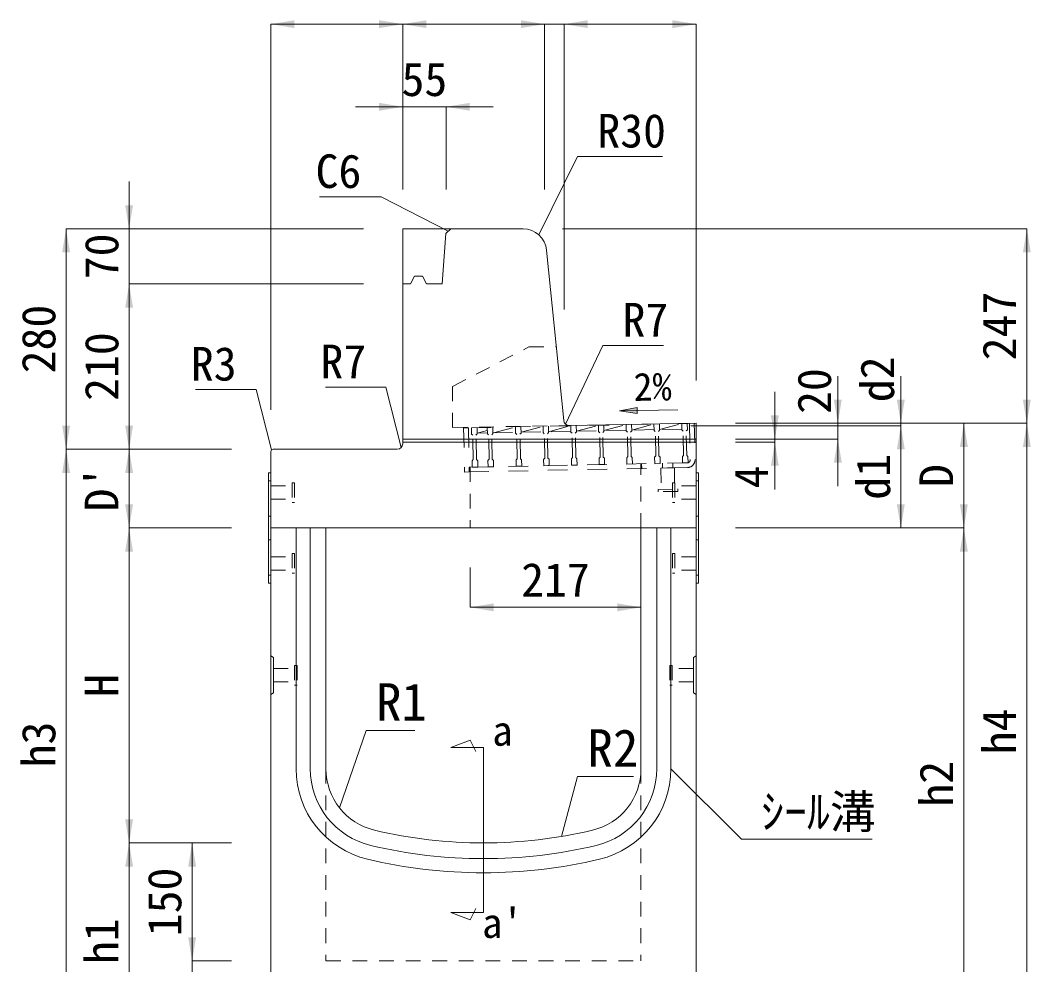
# Model space of a CAD drawing. Units: millimetres at full size. Extents: x 50430 to 101606, y 69050 to 91573.
# Drawn here: x 93314 to 94597, y 86642 to 87842 of the extents above; entities that cross this region are included whole.
import ezdxf
from ezdxf.enums import TextEntityAlignment as Align

# ---------------------------------------------------------------- set-up
doc = ezdxf.new("R2010")
doc.units = ezdxf.units.MM
doc.header["$LTSCALE"] = 50
for name, pattern in [('USER1', [0.675, 0.375, -0.3]), ('USER3', [1, 0.5, -0.5]), ('USER4', [0.675, 0.375, -0.3])]:
    doc.linetypes.add(name, pattern=pattern)
for name, color, linetype, lineweight in [('インサート', 3, 'USER1', 9), ('グレーチング', 7, 'USER1', 5), ('ジョイントプレート', 3, 'Continuous', 9), ('寸法線', 7, 'Continuous', 13), ('引出線', 4, 'Continuous', 13), ('本体', 2, 'Continuous', 9), ('補助線', 8, 'Continuous', 9), ('ｲﾝｻｰﾄ', 3, 'Continuous', 9)]:
    doc.layers.add(name, color=color, linetype=linetype, lineweight=lineweight)
doc.styles.add('ＭＳ ゴシック', font='')
doc.styles.get('ＭＳ ゴシック').set_extended_font_data('MS Gothic')

# ---------------------------------------------------------------- blocks, each defined once
blk = doc.blocks.new('filled_arrow')
at = {"color": 0, "linetype": 'Continuous', "lineweight": -2}
blk.add_solid([(7.5, 1.25), (0, 0), (7.5, -1.25)], dxfattribs=at)

msp = doc.modelspace()

# ---------------------------------------------------------------- hatches: boundary and pattern name
at = {"layer": '寸法線'}
msp.add_hatch(color=256, dxfattribs=at).paths.add_polyline_path([(94097.25, 87349.64), (94097.38, 87342.14), (94074.82, 87345.5)])

# ---------------------------------------------------------------- linework, layer by layer
at = {"layer": 'インサート', "linetype": 'USER4'}
for p, q in [((94127.4, 87272.62), (94144.39, 87272.96)), ((94127.4, 87272.62), (94127.94, 87245.62)), ((94144.39, 87272.96), (94144.93, 87245.96)), ((94123.94, 87245.54), (94148.93, 87246.04)), ((94124, 87242.54), (94123.94, 87245.54)), ((94148.99, 87243.04), (94124, 87242.54)), ((94148.93, 87246.04), (94148.99, 87243.04))]:
    msp.add_line(p, q, dxfattribs=at)
at = {"layer": 'インサート'}
for p, q in [((93632.03, 87250.02), (93632.03, 87233.01)), ((93632.03, 87250.02), (93659.03, 87250.02)), ((93659.03, 87254.01), (93659.03, 87229.02)), ((93659.03, 87254.01), (93662.03, 87254.01)), ((93662.03, 87254.01), (93662.03, 87229.02)), ((94145.03, 87254.01), (94142.03, 87254.01)), ((94142.03, 87254.01), (94142.03, 87229.02)), ((94145.03, 87254.01), (94145.03, 87229.02)), ((94172.03, 87250.02), (94145.03, 87250.02)), ((94172.03, 87250.02), (94172.03, 87233.01)), ((93632.03, 87233.01), (93659.03, 87233.01)), ((93659.03, 87229.02), (93662.03, 87229.02)), ((94145.03, 87229.02), (94142.03, 87229.02)), ((94172.03, 87233.01), (94145.03, 87233.01)), ((93632.03, 87160.02), (93632.03, 87143.02)), ((93632.03, 87160.02), (93659.03, 87160.02)), ((93632.03, 87160.01), (93632.03, 87143.01)), ((93659.03, 87164.02), (93659.03, 87139.02)), ((93659.03, 87164.02), (93662.03, 87164.02)), ((93662.03, 87164.02), (93662.03, 87139.02)), ((94142.03, 87164.02), (94142.03, 87139.02)), ((94145.03, 87164.02), (94142.03, 87164.02)), ((94145.03, 87164.02), (94145.03, 87139.02)), ((94172.03, 87160.02), (94145.03, 87160.02)), ((94172.03, 87160.02), (94172.03, 87143.02)), ((94172.03, 87160.01), (94172.03, 87143.01)), ((93632.03, 87143.02), (93659.03, 87143.02)), ((93659.03, 87139.02), (93662.03, 87139.02)), ((94145.03, 87139.02), (94142.03, 87139.02)), ((94172.03, 87143.02), (94145.03, 87143.02)), ((93662.23, 87022.02), (93662.23, 86997.02)), ((93662.23, 87022.02), (93665.23, 87022.02)), ((93665.23, 87022.02), (93665.23, 86997.02)), ((94138.83, 87022.02), (94138.83, 86997.02)), ((94141.83, 87022.02), (94138.83, 87022.02)), ((94141.83, 87022.02), (94141.83, 86997.02)), ((93635.23, 87018.02), (93635.23, 87001.02)), ((93635.23, 87018.02), (93662.23, 87018.02)), ((94168.83, 87018.02), (94141.83, 87018.02)), ((94168.83, 87018.02), (94168.83, 87001.02)), ((93635.23, 87001.02), (93662.23, 87001.02)), ((93662.23, 86997.02), (93665.23, 86997.02)), ((94141.83, 86997.02), (94138.83, 86997.02)), ((94168.83, 87001.02), (94141.83, 87001.02))]:
    msp.add_line(p, q, dxfattribs=at)
at = {"layer": 'グレーチング', "linetype": 'USER3'}
for p, q in [((93886.82, 87323.82), (94169.77, 87329.47)), ((94019.9, 87326.48), (94020.06, 87318.48)), ((94020.04, 87319.48), (94048.19, 87327.04)), ((94047.89, 87327.04), (94048.05, 87319.04)), ((94054.89, 87327.18), (94055.05, 87319.18)), ((94055.03, 87320.18), (94083.18, 87327.74)), ((94083.18, 87327.74), (94083.34, 87319.74)), ((94090.18, 87327.88), (94090.34, 87319.88)), ((94090.32, 87320.88), (94118.48, 87328.45)), ((94118.48, 87328.45), (94118.64, 87320.45)), ((94125.48, 87328.59), (94125.64, 87320.59)), ((94125.62, 87321.59), (94153.77, 87329.15)), ((94153.77, 87329.15), (94153.93, 87321.16)), ((94160.77, 87329.29), (94160.93, 87321.3)), ((94163.77, 87329.37), (94164.69, 87283.36)), ((94169.77, 87329.47), (94170.69, 87283.48)), ((93882.82, 87323.74), (93876.83, 87323.62)), ((93876.83, 87323.62), (93877.95, 87267.63)), ((93882.82, 87323.74), (93883.94, 87267.75)), ((93886.82, 87323.82), (93886.98, 87315.82)), ((93888.51, 87314.35), (93886.98, 87315.82)), ((93889.13, 87283.35), (93888.51, 87314.35)), ((93892.51, 87314.43), (93893.98, 87315.96)), ((93893.13, 87283.43), (93892.51, 87314.43)), ((93893.82, 87323.96), (93893.98, 87315.96)), ((93893.96, 87316.96), (93906.9, 87320.38)), ((93893.96, 87316.96), (93906.96, 87317.22)), ((93906.82, 87324.22), (93906.98, 87316.22)), ((93908.51, 87314.75), (93906.98, 87316.22)), ((93909.13, 87283.75), (93908.51, 87314.75)), ((93912.51, 87314.83), (93913.98, 87316.36)), ((93913.13, 87283.83), (93912.51, 87314.83)), ((93913.82, 87324.36), (93913.98, 87316.36)), ((93913.96, 87317.36), (93943.05, 87317.94)), ((93914.76, 87317.37), (93942.91, 87324.94)), ((93942.61, 87324.93), (93942.77, 87316.93)), ((93944.3, 87315.46), (93942.77, 87316.93)), ((93944.92, 87284.47), (93944.3, 87315.46)), ((93948.3, 87315.54), (93949.77, 87317.07)), ((93948.92, 87284.55), (93948.3, 87315.54)), ((93949.61, 87325.07), (93949.77, 87317.07)), ((93949.75, 87318.07), (93977.91, 87325.64)), ((93949.75, 87318.07), (93978.05, 87318.64)), ((93977.61, 87325.63), (93977.77, 87317.63)), ((93979.3, 87316.16), (93977.77, 87317.63)), ((93979.92, 87285.17), (93979.3, 87316.16)), ((93983.29, 87316.24), (93984.76, 87317.77)), ((93983.91, 87285.25), (93983.29, 87316.24)), ((93984.6, 87325.77), (93984.76, 87317.77)), ((93984.74, 87318.77), (94012.9, 87326.34)), ((94013.04, 87319.34), (93984.74, 87318.77)), ((94012.9, 87326.34), (94013.06, 87318.34)), ((94014.59, 87316.87), (94013.06, 87318.34)), ((94015.21, 87285.88), (94014.59, 87316.87)), ((94018.59, 87316.95), (94020.06, 87318.48)), ((94019.21, 87285.96), (94018.59, 87316.95)), ((94020.04, 87319.48), (94048.33, 87320.04)), ((94049.58, 87317.57), (94048.05, 87319.04)), ((94050.2, 87286.58), (94049.58, 87317.57)), ((94053.58, 87317.65), (94055.05, 87319.18)), ((94054.2, 87286.66), (94053.58, 87317.65)), ((94083.32, 87320.74), (94055.03, 87320.18)), ((94084.87, 87318.27), (94083.34, 87319.74)), ((94085.49, 87287.28), (94084.87, 87318.27)), ((94088.87, 87318.35), (94090.34, 87319.88)), ((94089.49, 87287.36), (94088.87, 87318.35)), ((94118.62, 87321.45), (94090.32, 87320.88)), ((94120.17, 87318.98), (94118.64, 87320.45)), ((94120.79, 87287.99), (94120.17, 87318.98)), ((94124.17, 87319.06), (94125.64, 87320.59)), ((94124.79, 87288.07), (94124.17, 87319.06)), ((94153.91, 87322.16), (94125.62, 87321.59)), ((94155.46, 87319.69), (94153.93, 87321.16)), ((94156.08, 87288.69), (94155.46, 87319.69)), ((94159.46, 87319.77), (94160.93, 87321.3)), ((94160.08, 87288.77), (94159.46, 87319.77)), ((94120.79, 87287.99), (94119.32, 87286.46)), ((94124.79, 87288.07), (94126.32, 87286.6)), ((94156.08, 87288.69), (94154.61, 87287.16)), ((94160.08, 87288.77), (94161.61, 87287.3)), ((93883.82, 87273.75), (94116.98, 87278.41)), ((93889.13, 87283.35), (93887.66, 87281.82)), ((93887.66, 87281.82), (93887.82, 87273.83)), ((93893.13, 87283.43), (93894.66, 87281.96)), ((93894.66, 87281.96), (93894.82, 87273.97)), ((93909.13, 87283.75), (93907.66, 87282.22)), ((93907.66, 87282.22), (93907.82, 87274.23)), ((93913.13, 87283.83), (93914.66, 87282.36)), ((93914.66, 87282.36), (93914.82, 87274.37)), ((93944.92, 87284.47), (93943.45, 87282.94)), ((93943.45, 87282.94), (93943.61, 87274.94)), ((93943.61, 87274.94), (93950.61, 87275.08)), ((93948.92, 87284.55), (93950.45, 87283.08)), ((93950.45, 87283.08), (93950.61, 87275.08)), ((93979.92, 87285.17), (93978.45, 87283.64)), ((93978.45, 87283.64), (93978.61, 87275.64)), ((93985.6, 87275.78), (93978.61, 87275.64)), ((93983.91, 87285.25), (93985.44, 87283.78)), ((93985.44, 87283.78), (93985.6, 87275.78)), ((94015.21, 87285.88), (94013.74, 87284.35)), ((94013.74, 87284.35), (94013.9, 87276.35)), ((94013.9, 87276.35), (94020.9, 87276.49)), ((94019.21, 87285.96), (94020.74, 87284.49)), ((94020.74, 87284.49), (94020.9, 87276.49)), ((94050.2, 87286.58), (94048.73, 87285.05)), ((94048.73, 87285.05), (94048.89, 87277.05)), ((94055.89, 87277.19), (94048.89, 87277.05)), ((94054.2, 87286.66), (94055.73, 87285.19)), ((94055.73, 87285.19), (94055.89, 87277.19)), ((94085.49, 87287.28), (94084.02, 87285.75)), ((94084.02, 87285.75), (94084.18, 87277.75)), ((94091.18, 87277.89), (94084.18, 87277.75)), ((94089.49, 87287.36), (94091.02, 87285.89)), ((94091.02, 87285.89), (94091.18, 87277.89)), ((94102.78, 87278.12), (94102.9, 87272.13)), ((94160.77, 87279.28), (94117.78, 87278.42)), ((94119.32, 87286.46), (94119.48, 87278.46)), ((94126.36, 87278.41), (94119.37, 87278.13)), ((94126.32, 87286.6), (94126.48, 87278.6)), ((94129.28, 87278.66), (94129.4, 87272.66)), ((94142.27, 87278.92), (94142.39, 87272.92)), ((94154.61, 87287.16), (94154.77, 87279.16)), ((94161.77, 87279.3), (94154.77, 87279.16)), ((94161.61, 87287.3), (94161.77, 87279.3)), ((93883.94, 87267.75), (93877.95, 87267.63)), ((93883.94, 87267.75), (94111.9, 87272.31)), ((93887.82, 87273.83), (93894.82, 87273.97)), ((93907.82, 87274.23), (93914.82, 87274.37)), ((94160.89, 87273.29), (94111.9, 87272.31))]:
    msp.add_line(p, q, dxfattribs=at)
for radius, start, end in [(4, 271.14586, 1.14572), (10, 271.14571, 1.14575)]:
    msp.add_arc((94160.69, 87283.28), radius, start, end, dxfattribs=at)
at = {"layer": 'ジョイントプレート', "linetype": 'USER1', "lineweight": 5}
for p, q in [((93628.83, 87256.52), (93632.03, 87256.52)), ((94175.23, 87256.52), (94172.03, 87256.52)), ((93628.83, 87211.51), (93632.03, 87211.51)), ((94175.23, 87211.51), (94172.03, 87211.51)), ((93628.83, 87181.52), (93632.03, 87181.52)), ((94175.23, 87181.52), (94172.03, 87181.52)), ((93628.83, 87136.51), (93632.03, 87136.51)), ((94175.23, 87136.51), (94172.03, 87136.51))]:
    msp.add_line(p, q, dxfattribs=at)
at = {"layer": 'ジョイントプレート', "lineweight": 5}
for points in [[(93632.03, 87126.51), (93632.03, 87266.52), (93628.83, 87266.52), (93628.83, 87126.51)], [(94172.03, 87126.51), (94172.03, 87266.52), (94175.23, 87266.52), (94175.23, 87126.51)]]:
    msp.add_lwpolyline(points, close=True, dxfattribs=at)
at = {"layer": '寸法線'}
for p, q in [((93632.03, 87836.52), (93799.53, 87836.52)), ((93632.03, 87346.52), (93632.03, 87836.52)), ((93799.53, 87836.52), (93979.53, 87836.52)), ((93799.53, 87626.52), (93799.53, 87836.52)), ((93799.53, 87626.52), (93799.53, 87836.52)), ((93919.53, 87836.52), (94064.53, 87836.52)), ((93979.53, 87626.51), (93979.53, 87836.52)), ((93979.53, 87626.51), (93979.53, 87836.52)), ((94004.53, 87474.02), (94004.53, 87836.52)), ((94004.53, 87836.52), (94172.03, 87836.52)), ((94004.53, 87474.02), (94004.53, 87836.52)), ((94172.03, 87383.75), (94172.03, 87836.52)), ((93739.53, 87731.52), (93914.53, 87731.52)), ((93799.53, 87626.52), (93799.53, 87731.52)), ((93854.53, 87626.51), (93854.53, 87731.52)), ((93452.03, 87446.51), (93452.03, 87636.52)), ((93372.03, 87296.52), (93372.03, 87576.51)), ((93749.53, 87576.51), (93372.03, 87576.51)), ((93749.53, 87576.52), (93452.03, 87576.52)), ((94002.38, 87576.52), (94592.02, 87576.52)), ((94592.02, 87576.52), (94592.02, 87329.52)), ((93452.03, 87296.52), (93452.03, 87506.51)), ((93749.53, 87506.51), (93452.03, 87506.51)), ((93749.53, 87506.51), (93452.03, 87506.51)), ((94352.01, 87389.52), (94352.01, 87249.5)), ((94432.01, 87389.5), (94432.01, 87266.47)), ((94272.03, 87369.5), (94272.03, 87245.5)), ((94165.23, 87326.47), (94432.01, 87326.47)), ((94222.03, 87329.52), (94592.02, 87329.52)), ((94222.03, 87329.52), (94352.01, 87329.52)), ((94360, 87329.5), (94432.01, 87329.5)), ((94360, 87329.5), (94512.03, 87329.5)), ((94360, 87329.5), (94592.02, 87329.5)), ((94360.06, 87326.47), (94432.01, 87326.47)), ((94432.01, 87326.47), (94432.01, 87196.52)), ((94512.03, 87329.5), (94512.03, 87196.52)), ((94592.02, 86546.52), (94592.02, 87329.5)), ((94222.03, 87309.5), (94272.03, 87309.5)), ((94222.03, 87309.5), (94352.01, 87309.5)), ((94222.03, 87305.5), (94272.03, 87305.5)), ((93372.03, 86546.52), (93372.03, 87296.52)), ((93582.03, 87296.52), (93372.03, 87296.52)), ((93582.03, 87296.52), (93372.03, 87296.52)), ((93452.03, 87296.52), (93452.03, 87196.52)), ((93582.03, 87296.52), (93452.03, 87296.52)), ((93582.03, 87296.52), (93452.03, 87296.52)), ((93582.03, 87196.52), (93452.03, 87196.52)), ((93452.03, 87196.52), (93452.03, 86796.52)), ((93582.03, 87196.52), (93452.03, 87196.52)), ((94222.03, 87196.52), (94512.03, 87196.52)), ((94222.03, 87196.52), (94512.03, 87196.52)), ((94361.14, 87196.52), (94432.01, 87196.52)), ((94512.03, 86546.52), (94512.03, 87196.52)), ((93884.93, 87146.52), (93884.93, 87095.74)), ((94102.03, 87146.52), (94102.03, 87095.74)), ((93884.93, 87095.74), (94102.03, 87095.74)), ((93860.39, 86917.86), (93885.15, 86927.06)), ((93582.03, 86796.52), (93452.03, 86796.52)), ((93452.03, 86796.52), (93452.03, 86546.52)), ((93582.03, 86796.52), (93452.03, 86796.52)), ((93532.03, 86646.52), (93532.03, 86796.52)), ((93582.03, 86796.52), (93532.03, 86796.52)), ((93532.03, 86486.52), (93532.03, 86706.52)), ((93582.03, 86646.52), (93532.03, 86646.52)), ((93582.03, 86646.52), (93532.03, 86646.52))]:
    msp.add_line(p, q, dxfattribs=at)
at = {"layer": '寸法線', "lineweight": 9}
for p, q in [((94074.82, 87345.5), (94148.84, 87346.79)), ((93902.03, 86917.86), (93860.39, 86917.86)), ((93885.15, 86927.06), (93892.31, 86912.74)), ((93902.03, 86917.86), (93902.03, 86707.91)), ((93885.15, 86698.71), (93892.31, 86713.03)), ((93860.39, 86707.91), (93885.15, 86698.71)), ((93902.03, 86707.91), (93860.39, 86707.91))]:
    msp.add_line(p, q, dxfattribs=at)
at = {"layer": '寸法線'}
msp.add_lwpolyline([(94097.25, 87349.64), (94097.38, 87342.14), (94074.82, 87345.5)], close=True, dxfattribs=at)
msp.add_lwpolyline([(94140.03, 86890.55), (94229.52, 86801.07), (94395.46, 86801.07)], dxfattribs=at)
at = {"layer": '引出線'}
for points in [[(93972.51, 87568.76), (94021.59, 87668.51), (94129.28, 87668.51)], [(93857.32, 87573.52), (93771.92, 87617.11), (93693.93, 87617.11)], [(94006.2, 87328.44), (94053.6, 87428.44), (94130.45, 87428.44)], [(93632.91, 87295.64), (93613.56, 87372.45), (93536.25, 87372.45)], [(93797.48, 87298.57), (93778.13, 87375.38), (93701.28, 87375.38)], [(93719.27, 86840.94), (93753.12, 86939.28), (93814.86, 86939.28)], [(94001.21, 86804.77), (94021.6, 86880.84), (94092.47, 86880.84)]]:
    msp.add_lwpolyline(points, dxfattribs=at)
at = {"layer": '本体', "lineweight": 13}
for p, q in [((93849.53, 87506.51), (93854.1, 87570.53)), ((93854.1, 87570.53), (93860.53, 87576.51)), ((93799.53, 87506.51), (93809.53, 87506.51)), ((93809.53, 87506.51), (93814.53, 87516.51)), ((93814.53, 87516.51), (93824.53, 87516.51)), ((93824.53, 87516.51), (93829.53, 87506.51)), ((93829.53, 87506.51), (93849.53, 87506.51))]:
    msp.add_line(p, q, dxfattribs=at)
at = {"layer": '本体', "lineweight": 20}
for p, q in [((93952.38, 87576.51), (93860.53, 87576.51)), ((94003.88, 87332.98), (93982.23, 87549.5)), ((93799.53, 87303.52), (93799.53, 87506.51)), ((94011.07, 87326.68), (94172.03, 87329.52)), ((94172.03, 87329.52), (94172.03, 86546.52)), ((93632.03, 87293.54), (93632.03, 86546.52)), ((93634.98, 87296.52), (93792.53, 87296.52)), ((94172.03, 87196.52), (93632.03, 87196.52)), ((93702.03, 86890.55), (93702.03, 87196.52)), ((94102.03, 86890.55), (94102.03, 87196.52))]:
    msp.add_line(p, q, dxfattribs=at)
at = {"layer": '本体', "linetype": 'USER1'}
for p, q in [((93862.85, 87376.42), (93959.73, 87426.42)), ((93959.73, 87426.42), (93994.54, 87426.42)), ((93862.85, 87324.06), (93862.85, 87376.42)), ((93862.85, 87324.06), (94010.97, 87326.68)), ((94102.03, 87196.52), (94102.03, 87278.11)), ((93884.93, 87273.77), (93884.93, 87196.52)), ((93702.03, 86890.55), (93702.03, 86646.52)), ((94102.03, 86890.55), (94102.03, 86646.52)), ((93702.03, 86646.52), (94102.03, 86646.52))]:
    msp.add_line(p, q, dxfattribs=at)
at = {"layer": '本体', "color": 4, "lineweight": 5}
for p, q in [((93799.53, 87309.5), (94172.03, 87309.5)), ((93799.53, 87305.5), (94172.03, 87305.5)), ((93664.03, 86890.55), (93664.03, 87196.52)), ((93682.03, 86890.55), (93682.03, 87196.52)), ((94122.03, 86890.55), (94122.03, 87196.52)), ((94140.03, 86890.55), (94140.03, 87196.52)), ((93632.03, 87034.02), (93635.23, 87032.02)), ((93635.23, 87032.02), (93635.23, 86987.02)), ((94172.03, 87034.02), (94168.83, 87032.02)), ((94168.83, 87032.02), (94168.83, 86987.02)), ((93632.03, 86985.02), (93635.23, 86987.02)), ((94172.03, 86985.02), (94168.83, 86987.02))]:
    msp.add_line(p, q, dxfattribs=at)
at = {"layer": '本体', "lineweight": 20}
for centre, radius, start, end in [((93952.38, 87546.52), 30, 5.71031, 90), ((94010.85, 87333.67), 7, 185.7118, 271.76068), ((93792.53, 87303.52), 7, 270, 0), ((93635.03, 87293.52), 3, 90.93576, 180), ((93782.03, 86890.55), 80, 180, 256.65766), ((94022.03, 86890.55), 80, 283.34233, 0), ((93902.03, 87396.52), 600, 256.65762, 283.34237)]:
    msp.add_arc(centre, radius, start, end, dxfattribs=at)
at = {"layer": '本体', "color": 4, "lineweight": 5}
for centre, radius, start, end in [((93782.03, 86890.55), 118, 180, 256.65766), ((93782.03, 86890.55), 100, 180, 256.65766), ((94022.03, 86890.55), 100, 283.34233, 0), ((94022.03, 86890.55), 118, 283.34233, 0), ((93902.03, 87396.52), 620, 256.65762, 283.34237), ((93902.03, 87396.52), 638, 256.65762, 283.34237)]:
    msp.add_arc(centre, radius, start, end, dxfattribs=at)
at = {"layer": '補助線', "lineweight": 13}
for p in [(93799.53, 87506.51), (93860.53, 87576.51)]:
    msp.add_line(p, (93799.53, 87576.51), dxfattribs=at)
at = {"layer": 'ｲﾝｻｰﾄ', "linetype": 'USER3'}
for p, q in [((93632.03, 87233.01), (93632.03, 87250.02)), ((94172.03, 87233.01), (94172.03, 87250.02))]:
    msp.add_line(p, q, dxfattribs=at)

# ---------------------------------------------------------------- block references
at = {"layer": '寸法線', "xscale": 4, "yscale": 4}
for p in [(93632.03, 87836.52), (93799.53, 87836.52), (94004.53, 87836.52), (94004.53, 87836.52), (93854.53, 87731.52), (93884.93, 87095.74)]:
    msp.add_blockref('filled_arrow', p, dxfattribs=at)
at = {"layer": '寸法線'}
for p, xscale, yscale, rotation in [((93799.53, 87836.52), 4, 4, 180), ((93979.53, 87836.52), 4, 4, 180), ((93979.53, 87836.52), 4, 4, 180), ((94172.03, 87836.52), 4, 4, 180), ((93799.53, 87731.52), 4, 4, 180), ((93452.03, 87576.52), 4, 4, 90), ((93372.03, 87576.51), 4, 4, 270), ((94592.02, 87576.52), 4, 4, 270), ((93452.03, 87506.51), 4, 4, 270), ((93452.03, 87506.51), 4, 4, 270), ((94352.01, 87329.52), 4, 4, 90), ((94432.01, 87329.5), 4, 4, 90), ((94592.02, 87329.52), 4, 4, 90), ((94272.03, 87309.5), 4, 4, 90), ((93372.03, 87296.52), 4, 4, 90), ((93452.03, 87296.52), 4, 4, 90), ((94432.01, 87326.47), 4, 4, 270), ((94432.01, 87326.47), 4, 4, 270), ((94512.03, 87329.5), 4, 4, 270), ((94592.02, 87329.5), 4, 4, 270), ((94272.03, 87305.5), 4, 4, 270), ((94352.01, 87309.5), 4, 4, 270), ((93372.03, 87296.52), 4, 4, 270), ((93452.03, 87296.52), 4, 4, 270), ((93452.03, 87196.52), 4, 4, 90), ((94432.01, 87196.52), 4, 4, 90), ((94512.03, 87196.52), 4, 4, 90), ((93452.03, 87196.52), 4, 4, 270), ((94512.03, 87196.52), 4, 4, 270), ((94102.03, 87095.74), 4, 4, 180), ((94140.03, 86890.55), 0.16, 0.16, 315), ((93452.03, 86796.52), 4, 4, 90), ((93452.03, 86796.52), 4, 4, 270), ((93532.03, 86796.52), 4, 4, 270), ((93532.03, 86646.52), 4, 4, 90), ((93532.03, 86646.52), 4, 4, 90)]:
    msp.add_blockref('filled_arrow', p, dxfattribs=dict(at, xscale=xscale, yscale=yscale, rotation=rotation))
at = {"layer": '引出線'}
for p, xscale, yscale, rotation in [((93857.32, 87573.52), 0.16, 0.16, 153), ((93972.51, 87568.76), 0.16, 0.16, 63.8), ((94006.2, 87328.44), 0.16, 0.16, 64.6), ((93632.91, 87295.64), 0.16, 0.16, 104.1), ((93797.48, 87298.57), 0.16, 0.16, 104.1), ((93719.27, 86840.94), 0.2, 0.2, 71), ((94001.21, 86804.77), 0.2, 0.2, 75)]:
    msp.add_blockref('filled_arrow', p, dxfattribs=dict(at, xscale=xscale, yscale=yscale, rotation=rotation))

# ---------------------------------------------------------------- texts
at = {"layer": '寸法線', "style": 'ＭＳ ゴシック'}
for s, height, p in [('55', 42.72, (93827.03, 87766.52)), ('217', 42.72, (93993.48, 87130.74)), ('a', 37.98, (93926.09, 86938.96)), ("a'", 37.98, (93926.09, 86694.81))]:
    msp.add_text(s, height=height, dxfattribs=at).set_placement(p, align=Align.MIDDLE_CENTER)
for s, height, rotation, p in [('70', 42.72, 90, (93417.03, 87541.52)), ('247', 42.72, 90, (94557.02, 87453.02)), ('280', 42.72, 90, (93337.03, 87436.52)), ('210', 42.72, 90, (93417.03, 87401.52)), ('d2', 42.72, 90, (94402.01, 87385.4)), ('2%', 35.6, 1, (94116.73, 87376.1)), ('20', 42.72, 90, (94322.01, 87370.42)), ('d1', 42.72, 90, (94397.01, 87261.5)), ('D', 42.72, 90, (94477.03, 87263.01)), ("D'", 42.72, 90, (93417.03, 87246.52)), ('4', 42.72, 90, (94242.03, 87261.31)), ('H', 42.72, 90, (93417.03, 86996.52)), ('h4', 42.72, 90, (94557.02, 86938.01)), ('h3', 42.72, 90, (93337.03, 86921.52)), ('h2', 42.72, 90, (94477.03, 86871.52)), ('150', 42.72, 90, (93497.03, 86721.52)), ('h1', 42.72, 90, (93417.03, 86671.52))]:
    msp.add_text(s, height=height, rotation=rotation, dxfattribs=at).set_placement(p, align=Align.MIDDLE_CENTER)
msp.add_text('ｼｰﾙ溝', height=42.72, dxfattribs=at).set_placement((94254.52, 86857.58), align=Align.TOP_LEFT)
at = {"layer": '引出線', "style": 'ＭＳ ゴシック'}
for s, height, p in [('R30', 42.72, (94046.59, 87722.51)), ('R7', 42.72, (94078.6, 87482.44)), ('R1', 47.47, (93765.62, 86999.28)), ('R2', 47.47, (94034.1, 86940.84))]:
    msp.add_text(s, height=height, dxfattribs=at).set_placement(p, align=Align.TOP_LEFT)
for s, p in [('C6', (93746.92, 87671.11)), ('R7', (93753.13, 87429.38)), ('R3', (93588.56, 87426.45))]:
    msp.add_text(s, height=42.72, dxfattribs=at).set_placement(p, align=Align.TOP_RIGHT)

doc.saveas('drawing.dxf')
